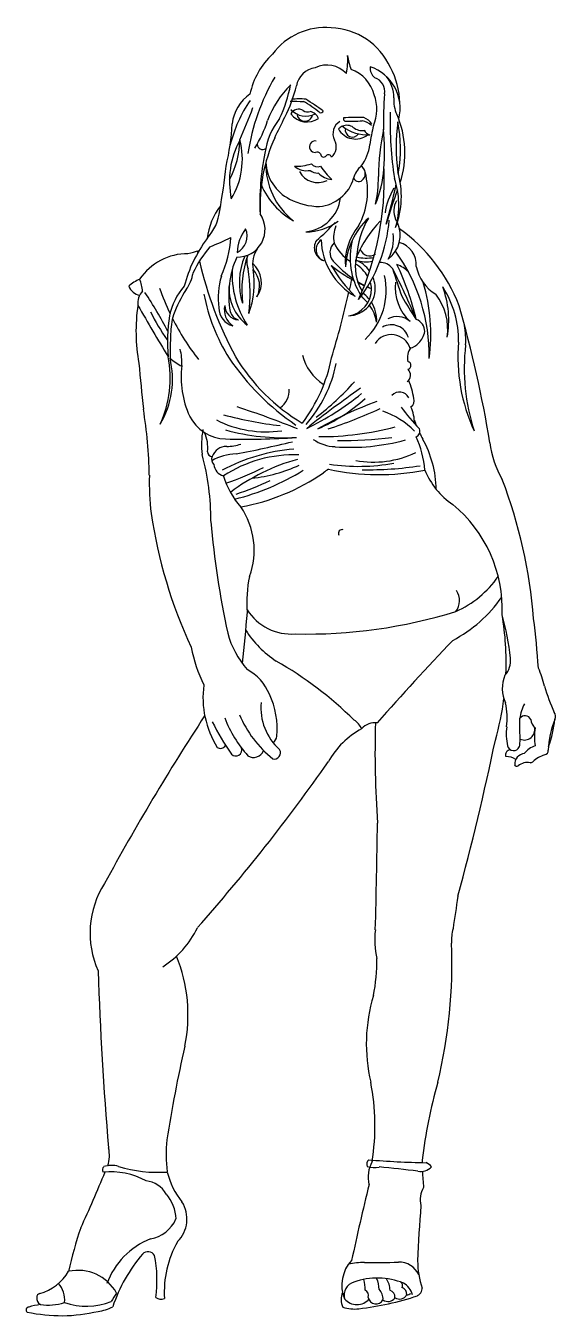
# Model space of a CAD drawing. Extents: x 3.08 to 3.78, y 0.95 to 2.67.
import ezdxf

# ---------------------------------------------------------------- set-up
doc = ezdxf.new("R2010")
doc.units = 0
doc.header["$MEASUREMENT"] = 0
doc.layers.add('MUEBLES', color=17, linetype='CONTINUOUS')
doc.layers.add('PERSONAS', color=21, linetype='CONTINUOUS')

# ---------------------------------------------------------------- blocks, each defined once
blk = doc.blocks.new('MBIQUINI')
at = {"layer": 'PERSONAS'}
for centre, radius, start, end in [((-0.0235, 1.6186), 0.088, 84.9134, 143.2111), ((-0.0192, 1.6157), 0.0907, 24.6581, 87.8226), ((-0.0231, 1.5962), 0.1033, 133.3779, 167.9922), ((-0.0214, 1.621), 0.0356, 42.8397, 115.9499), ((-0.0655, 1.6626), 0.0719, 346.2587, 5.2922), ((0.0805, 1.6782), 0.0749, 186.8754, 201.5486), ((0.0528, 1.6527), 0.0166, 174.0726, 231.7604), ((0.0176, 1.5989), 0.0586, 345.9163, 71.3306), ((-0.0222, 1.6057), 0.0979, 0.3698, 29.2482), ((0.1545, 1.4966), 0.2845, 149.6335, 171.4574), ((-0.0329, 1.6235), 0.0298, 97.998, 169.8478), ((-0.0051, 1.6052), 0.0482, 14.0706, 70.6413), ((0.0363, 1.6213), 0.0194, 350.3994, 71.1898), ((0.0215, 1.6125), 0.0465, 0.5226, 38.2918), ((0.021, 1.5376), 0.1297, 134.3935, 159.6762), ((-0.2641, 1.6691), 0.1981, 334.9744, 348.7026), ((-0.2497, 1.6748), 0.1931, 333.0458, 346.1956), ((0.0359, 1.5028), 0.1923, 146.2865, 165.7835), ((-0.0946, 1.5733), 0.0533, 123.646, 174.591), ((-0.0519, 2.333), 0.7248, 268.5478, 269.9265), ((-0.0572, 1.5239), 0.0876, 85.0172, 97.5431), ((-0.1576, 1.4321), 0.2049, 51.8887, 59.2371), ((-0.334, 1.1655), 0.5286, 54.4262, 57.4579), ((-0.0112, 1.5975), 0.0563, 337.2897, 20.1983), ((0.5068, 1.5821), 0.4528, 175.4397, 181.3937), ((0.1107, 1.609), 0.0429, 174.7279, 205.1229), ((-0.8776, 1.8794), 0.8073, 336.4421, 339.7369), ((-0.0077, 1.5253), 0.0975, 142.0309, 171.8555), ((-1.0472, 2.0468), 1.073, 332.9985, 334.6422), ((-0.0593, 1.5866), 0.0113, 55.8554, 154.0667), ((-0.0495, 1.6147), 0.0263, 220.8122, 298.0154), ((-0.0479, 1.6074), 0.0267, 216.4398, 304.8798), ((-0.0511, 1.5924), 0.0107, 184.9963, 346.7712), ((-0.0473, 1.6034), 0.00941, 233.0069, 291.452), ((-0.0468, 1.5796), 0.0153, 22.4438, 78.7988), ((-0.0296, 1.5962), 0.00327, 242.1435, 347.7127), ((0.0045, 1.5853), 0.004, 168.2998, 242.0902), ((0.0233, 1.0725), 0.5142, 89.4905, 92.5367), ((0.0188, 1.5642), 0.0242, 34.8773, 67.881), ((0.5912, 1.5837), 0.5284, 178.8974, 188.541), ((-0.0439, 1.5394), 0.1266, 341.8176, 24.0648), ((-0.4738, 1.5971), 0.3266, 346.6982, 356.7093), ((-0.2645, 1.6356), 0.1722, 328.5614, 342.1026), ((0.0056, 1.5651), 0.019, 120.564, 206.3837), ((0.0104, 1.5534), 0.0244, 117.7109, 132.198), ((0.0169, 1.584), 0.0261, 208.8854, 307.671), ((0.0052, 1.562), 0.0143, 53.1033, 115.1053), ((0.0334, 1.6199), 0.0565, 232.6638, 272.5287), ((0.011, 1.7211), 0.1395, 266.5733, 276.0874), ((0.0126, 1.5702), 0.0096, 168.3677, 326.2981), ((0.0252, 1.5871), 0.0178, 230.0902, 279.4401), ((0.0217, 1.5594), 0.0233, 45.0642, 79.8957), ((0.0403, 1.5771), 0.0143, 211.6936, 252.1211), ((0.219, 1.5286), 0.1844, 165.1711, 173.1231), ((0.3417, 1.5084), 0.2943, 167.7008, 180.0902), ((-0.2695, 1.5407), 0.325, 356.0218, 5.3699), ((0.3185, 1.5471), 0.2476, 172.2022, 187.6887), ((-0.1213, 1.5445), 0.1979, 351.1253, 10.5366), ((-0.037, 1.5018), 0.1145, 151.3723, 191.9014), ((-0.2539, 1.5591), 0.1164, 331.5992, 358.8215), ((-0.2357, 1.531), 0.1014, 328.6194, 14.6543), ((-0.1073, 1.5512), 0.00716, 181.7856, 306.9783), ((0.1116, 1.4685), 0.2223, 155.7856, 182.673), ((-0.0371, 1.5477), 0.00769, 80.2871, 272.443), ((-0.0275, 1.5474), 0.0185, 311.9645, 29.8301), ((-0.0228, 1.5575), 0.0591, 322.7209, 353.3442), ((0.2162, 1.4734), 0.3271, 168.4098, 182.673), ((-0.0344, 1.535), 0.00555, 35, 115.1769), ((-0.0257, 1.538), 0.00412, 176.6178, 322.3225), ((-0.0193, 1.5327), 0.00425, 12.6116, 139.3535), ((-0.9822, 1.611), 0.8311, 349.7196, 353.8476), ((-0.0455, 1.5293), 0.0575, 182.5278, 243.3617), ((-0.0073, 1.5244), 0.0957, 178.5868, 232.0433), ((-0.0621, 1.5813), 0.0597, 267.2942, 289.5071), ((-0.0486, 1.5407), 0.025, 229.3911, 281.0176), ((-0.0346, 1.5265), 0.0139, 228.5362, 274.6418), ((-0.0336, 1.532), 0.011, 219.4188, 289.3696), ((0.0882, 1.6059), 0.1451, 215.5189, 224.6551), ((0.0421, 1.4993), 0.0287, 128.5283, 166.6568), ((-0.337, 1.5042), 0.3921, 335.848, 2.0401), ((0.0182, 1.5118), 0.0116, 320.1644, 59.0451), ((-0.1074, 1.5319), 0.1627, 337.969, 355.1534), ((-0.0333, 1.5284), 0.0285, 209.326, 295.0959), ((-0.0129, 1.531), 0.0271, 222.2588, 265.3502), ((-0.0348, 1.5191), 0.0507, 308.5308, 344.9326), ((0.0211, 1.5089), 0.00757, 203.3274, 323.0007), ((-0.0659, 1.4891), 0.0987, 331.5656, 14.411), ((-0.1387, 1.5088), 0.1861, 348.2415, 359.7469), ((-0.0338, 1.4701), 0.1083, 343.8196, 18.8996), ((-0.0364, 1.4813), 0.1143, 338.7924, 16.6332), ((-0.618, 1.6421), 0.704, 349.3356, 349.5154), ((-0.0169, 1.5362), 0.1002, 203.2686, 240.5379), ((0.1359, 1.4496), 0.0802, 147.8922, 173.0525), ((-0.618, 1.6421), 0.704, 343.6803, 348.1539), ((0.6672, 1.2689), 0.6344, 159.5956, 163.9468), ((-0.0973, 1.4163), 0.0843, 141.5051, 173.9102), ((-0.0309, 1.5552), 0.0872, 242.4331, 269.8106), ((-0.0551, 1.4862), 0.0523, 276.0825, 352.5439), ((-0.0375, 1.5235), 0.0559, 276.47, 307.8487), ((0.0947, 1.4622), 0.0269, 150.0611, 204.1911), ((-0.2291, 1.4692), 0.0649, 317.4571, 354.2915), ((-0.1408, 1.4372), 0.0368, 268.3854, 34.6025), ((-0.0501, 1.5079), 0.0738, 270.4274, 306.3946), ((-0.1696, 1.5857), 0.2111, 309.4433, 318.863), ((0.1012, 1.381), 0.0982, 133.2726, 176.2861), ((0.1387, 1.3925), 0.1208, 150.1948, 176.0645), ((0.1594, 1.3419), 0.153, 135.864, 157.3527), ((-0.1364, 1.4654), 0.1987, 322.246, 355.4807), ((0.0363, 1.4297), 0.04, 26.5646, 32.3754), ((-0.1523, 1.4285), 0.0244, 296.6192, 23.6927), ((-0.0814, 1.4029), 0.0601, 143.9304, 176.3816), ((0.0269, 1.4273), 0.0394, 158.1041, 191.5251), ((0.0796, 1.3929), 0.0766, 140.049, 184.174), ((0.0363, 1.4297), 0.04, 307.0354, 25.0809), ((0.0097, 1.4252), 0.0577, 331.5943, 6.6324), ((-0.0552, 1.2551), 0.225, 20.9803, 54.5138), ((-0.0361, 1.3164), 0.1814, 143.1359, 165.5577), ((-0.0604, 1.3137), 0.1544, 139.3639, 154.8747), ((-0.2723, 1.6649), 0.2679, 290.6991, 297.2582), ((-0.3099, 1.4387), 0.1607, 336.6409, 355.715), ((-0.0202, 1.413), 0.0181, 147.6313, 251.9132), ((-0.0204, 1.4105), 0.0156, 124.2848, 249.985), ((0.0605, 1.4264), 0.0898, 181.9016, 240.5594), ((0.0003, 1.4065), 0.0177, 132.9126, 219.945), ((0.037, 1.4405), 0.0531, 203.4075, 238.6704), ((0.1019, 1.3993), 0.0925, 165.255, 212.1017), ((0.0667, 1.39), 0.0312, 356.0205, 74.2738), ((-0.2076, 1.3283), 0.0767, 89.4426, 146.1596), ((-0.2723, 1.6649), 0.2679, 284.1401, 287.4501), ((0.3036, 1.5088), 0.5079, 191.3884, 191.6772), ((0.3036, 1.5088), 0.5079, 192.917, 208.3397), ((-0.0289, 1.3502), 0.1236, 156.0116, 190.4543), ((-0.0475, 1.3663), 0.0908, 157.0442, 197.5796), ((0.0114, 1.3556), 0.1464, 161.0803, 186.5553), ((-0.102, 1.3945), 0.0265, 161.072, 201.2924), ((-0.0816, 1.3904), 0.039, 146.1201, 189.6168), ((0.0948, 1.4919), 0.145, 221.8517, 235.9034), ((0.075, 1.3865), 0.0586, 165.8872, 212.3971), ((-0.7082, 1.536), 0.7389, 348.929, 349.4526), ((0.0015, 1.3578), 0.0417, 35.4407, 67.6545), ((0.0307, 1.437), 0.0428, 251.8927, 281.9667), ((0.031, 1.4519), 0.0527, 255.9117, 280.8452), ((0.0356, 1.4158), 0.0136, 201.0089, 304.7053), ((-0.1239, 1.2688), 0.239, 359.2067, 35.7013), ((-0.2499, 1.3871), 0.0504, 323.5742, 350.988), ((-0.0254, 1.3771), 0.1225, 176.5348, 213.3641), ((-0.3175, 1.3522), 0.1936, 352.0463, 9.7189), ((-0.227, 1.365), 0.1087, 338.622, 10.0107), ((-0.1421, 1.3667), 0.0333, 324.67, 49.5713), ((-0.1421, 1.3622), 0.0309, 331.4427, 44.3677), ((0.1053, 1.537), 0.1908, 230.6299, 241.5227), ((0.1533, 1.4876), 0.1955, 210.1362, 225.5214), ((-0.0049, 1.3536), 0.0434, 29.066, 60.2194), ((0.0494, 1.3726), 0.0209, 37.2685, 91.5924), ((-0.5843, 1.0407), 0.7359, 22.0824, 27.9164), ((1.7619, 1.9421), 1.785, 198.1773, 199.4315), ((0.0556, 1.3481), 0.0455, 45.9904, 68.8386), ((-0.2512, 1.2361), 0.3582, 13.1024, 25.5303), ((0.1534, 1.3993), 0.0567, 191.6334, 238.6647), ((-0.2462, 1.3166), 0.06, 114.7169, 131.3802), ((-0.2665, 1.3696), 0.0209, 202.3856, 256.3616), ((-0.3078, 1.3541), 0.0402, 1.2147, 24.9152), ((-0.1446, 1.3034), 0.089, 139.043, 167.6746), ((-0.0645, 1.3456), 0.1021, 163.2643, 187.2168), ((-0.0916, 1.3582), 0.0604, 173.7715, 233.3103), ((0.0063, 1.3589), 0.0368, 271.46, 6.479), ((-0.7082, 1.536), 0.7389, 345.9248, 347.0624), ((-0.7082, 1.536), 0.7389, 347.2194, 347.3542), ((0.0948, 1.4919), 0.145, 238.693, 242.8667), ((0.1053, 1.537), 0.1908, 243.4532, 246.2506), ((-0.0318, 1.356), 0.0895, 313.2179, 12.9842), ((0.1053, 1.537), 0.1908, 247.5461, 249.4142), ((0.0948, 1.4919), 0.145, 244.5989, 247.0399), ((-0.0049, 1.3536), 0.0434, 6.2984, 18.2138), ((0.0015, 1.3578), 0.0417, 7.1666, 22.7286), ((0.1298, 1.3593), 0.0601, 172.5743, 228.0428), ((-0.1212, 1.2976), 0.2384, 352.2521, 16.8217), ((0.0148, 1.3164), 0.1263, 349.5849, 20.5463), ((-0.2502, 1.339), 0.0236, 137.3719, 187.1457), ((-0.6599, 1.0844), 0.4783, 26.9934, 34.1951), ((0.0652, 1.4663), 0.3279, 199.0765, 205.4794), ((-0.0542, 1.2584), 0.184, 147.5241, 159.2954), ((0.056, 1.3968), 0.2458, 190.6953, 212.2473), ((-1.261, 1.6416), 1.3011, 343.222, 347.2114), ((0.0015, 1.3583), 0.0367, 278.919, 0.15), ((0.1019, 1.3993), 0.0925, 213.1493, 214.6989), ((-0.0069, 1.3056), 0.0524, 40.3319, 51.4423), ((0.075, 1.3865), 0.0586, 215.2662, 217.8196), ((0.0011, 1.3165), 0.0439, 38.8108, 50.9771), ((0.3856, 1.5163), 0.3499, 208.6952, 214.6421), ((0.0639, 1.3044), 0.0759, 351.8316, 37.7341), ((0.0246, 1.2895), 0.1296, 358.9974, 32.8665), ((-0.0388, 1.3013), 0.2374, 171.5784, 190.2679), ((1.8147, 2.5215), 2.4013, 209.5823, 211.4743), ((-0.0472, 1.4263), 0.2315, 205.2214, 216.007), ((-0.1411, 1.3329), 0.0247, 180.2228, 256.2829), ((-0.1325, 1.3303), 0.0259, 167.3501, 236.027), ((-0.1382, 1.3362), 0.0195, 180.7931, 265.8499), ((-0.135, 1.3322), 0.0161, 195.8665, 253.0857), ((-0.0069, 1.3056), 0.0524, 8.8545, 36.0235), ((0.0011, 1.3165), 0.0439, 356.3403, 32.7257), ((-1.4526, 0.8769), 1.6717, 9.5034, 15.9274), ((-0.0003, 1.2871), 0.2339, 171.3446, 184.7632), ((-0.108, 1.2928), 0.1222, 165.4694, 177.6167), ((0.0652, 1.4663), 0.3279, 206.7943, 218.1399), ((0.0646, 1.2866), 0.0236, 16.6696, 120.1944), ((0.0723, 1.2956), 0.0256, 47.7058, 119.1484), ((0.0916, 1.3008), 0.0176, 0.845, 69.6086), ((0.041, 1.2899), 0.1228, 356.9272, 9.0315), ((0.5393, 1.266), 0.77, 177.622, 180.0298), ((0.0646, 1.2708), 0.0263, 17.588, 146.1229), ((0.0807, 1.3066), 0.029, 313.9927, 349.0417), ((-0.2787, 1.26), 0.0638, 356.1023, 16.1457), ((0.109, 1.2663), 0.023, 143.9315, 193.1317), ((0.0802, 1.3063), 0.0291, 289.1055, 315.2379), ((0.3872, 1.2674), 0.2339, 175.1383, 204.9883), ((0.4304, 1.2524), 0.2686, 173.3848, 198.1798), ((4.2514, 1.6801), 4.5434, 185.3183, 186.0938), ((-0.3774, 1.2389), 0.1469, 335.2681, 11.2935), ((-0.346, 1.2378), 0.1185, 329.3987, 13.5477), ((-0.1659, 1.3451), 0.1027, 230.8239, 241.3679), ((0.1228, 1.4515), 0.3317, 214.0912, 235.9887), ((0.0785, 1.402), 0.2595, 211.1736, 239.229), ((0.0106, 1.2868), 0.067, 194.6968, 236.4542), ((-0.2208, 1.3058), 0.2093, 322.733, 349.0445), ((-0.1801, 1.2927), 0.1744, 318.6155, 348.6957), ((0.0853, 1.256), 0.00533, 286.1357, 75.6707), ((-0.0918, 1.2402), 0.1242, 172.8291, 204.5571), ((0.0789, 1.2429), 0.0112, 308.0952, 45.0004), ((-0.0993, 1.2222), 0.0274, 304.5911, 4.5715), ((1.0337, -0.2034), 1.7501, 125.2681, 128.1934), ((-0.2368, 1.4564), 0.3361, 306.7295, 318.6097), ((-0.0208, 1.1926), 0.1169, 9.603, 21.8047), ((-0.2054, 1.5008), 0.3643, 295.5261, 309.1844), ((-0.1214, 1.3769), 0.2235, 293.1607, 312.4566), ((0.2424, 0.6801), 0.5635, 110.4649, 119.3177), ((0.0754, 1.207), 0.0136, 25.6264, 138.1357), ((0.0861, 1.2087), 0.00909, 299.7053, 22.24), ((-0.881, 1.0981), 0.6227, 1.047, 9.2049), ((-0.1549, 1.2138), 0.0559, 206.8517, 268.2149), ((-0.0249, 1.6884), 0.516, 254.9059, 263.4429), ((-0.4642, 0.1856), 1.0651, 67.7309, 72.3542), ((-0.1786, 1.6804), 0.5331, 287.3155, 295.322), ((0.0197, 1.0946), 0.1057, 44.1095, 71.571), ((0.3385, 1.3946), 0.3253, 216.6526, 223.3411), ((0.0451, 1.1793), 0.0503, 358.9542, 25.2784), ((-0.1026, 1.3136), 0.1462, 243.0134, 278.2017), ((-0.0311, 1.5595), 0.3985, 269.868, 284.6315), ((0.227, 1.2255), 0.1383, 197.9171, 201.2276), ((0.0948, 1.1681), 0.00776, 291.9863, 24.168), ((-0.086, 1.1509), 0.1028, 169.0945, 187.7423), ((-0.2256, 1.1469), 0.0452, 352.3033, 25.9343), ((-0.0781, 1.4608), 0.3013, 254.8611, 273.0308), ((-0.1308, 2.1856), 1.028, 268.5622, 273.8305), ((-0.4668, 2.8242), 1.7171, 280.881, 283.4445), ((-0.009, 1.2008), 0.0531, 234.8387, 268.3393), ((0.0101, 1.4246), 0.2778, 265.7552, 285.2593), ((0.0028, 1.6341), 0.4782, 268.8091, 277.4836), ((-0.0299, 1.1041), 0.1397, 5.099, 24.011), ((0.227, 1.2255), 0.1383, 205.5584, 209.2524), ((-0.0196, 1.0878), 0.1441, 1.1768, 29.1218), ((-0.5016, 1.0518), 0.3252, 359.3475, 15.2025), ((-0.1736, 1.1412), 0.00711, 183.4775, 262.1323), ((-0.1394, 1.0642), 0.0739, 92.4862, 118.8685), ((-0.1555, 1.1279), 0.0201, 89.0163, 160.9787), ((-0.0418, 0.8876), 0.258, 95.261, 117.6156), ((-0.1555, 1.2084), 0.0605, 270.3121, 288.6732), ((0.0405, 1.2593), 0.1323, 259.7848, 295.3836), ((0.3221, 1.1679), 0.1269, 186.774, 210.2311), ((-0.1662, 1.1308), 0.00908, 156.3234, 228.5021), ((-0.1547, 1.1255), 0.0176, 184.9466, 254.177), ((-0.0659, 0.9669), 0.1698, 87.646, 123.447), ((-0.2556, 1.4078), 0.3243, 287.8523, 297.4737), ((0.0083, 0.8777), 0.2622, 105.3004, 127.1783), ((-0.1444, 1.3099), 0.2057, 276.3694, 294.75), ((0.0208, 1.39), 0.2686, 261.6924, 280.0954), ((0.0321, 1.5825), 0.4657, 269.2094, 278.7383), ((0.0937, 1.1008), 0.3522, 178.5757, 186.9036), ((-0.055, 1.14), 0.1091, 196.7798, 221.8778), ((-0.2175, 1.3789), 0.3099, 283.624, 302.0442), ((-0.2858, 1.5089), 0.448, 288.6689, 294.8788), ((-0.1876, 1.3479), 0.2853, 280.3719, 304.4929), ((0.2747, 0.7057), 0.5061, 125.5156, 126.4633), ((0.0477, 1.4189), 0.3086, 257.477, 281.512), ((0.2043, 1.1554), 0.1027, 202.2671, 235.793), ((-0.4164, 0.8646), 0.6729, 4.5808, 20.8396), ((0.0316, 0.9307), 0.181, 357.6776, 50.5662), ((0.3943, 1.1557), 0.6575, 188.5089, 204.7695), ((-0.2212, 1.0096), 0.1027, 340.1143, 34.143), ((1.0738, 1.1621), 1.2555, 185.2126, 192.1004), ((-0.0012, 1.0322), 0.00482, 72.197, 210.4055), ((0.0364, 0.9406), 0.1647, 168.0508, 184.7665), ((0.095, 1.0528), 0.1368, 294.0139, 325.0866), ((0.1323, 0.9422), 0.0233, 322.0354, 35.418), ((-0.0692, 0.9669), 0.0692, 211.9818, 274.628), ((0.0569, 1.057), 0.1902, 298.129, 324.5577), ((4.6219, 0.4221), 4.7763, 173.9338, 174.7556), ((-0.0491, 1.5765), 0.6788, 268.774, 287.1185), ((-0.1663, 0.8599), 0.384, 357.6986, 9.5204), ((-0.0796, 0.8381), 0.3042, 5.1933, 16.2907), ((-1.1001, 0.7522), 1.3646, 4.2061, 6.9928), ((-0.039, 0.9292), 0.1187, 194.795, 221.5439), ((-0.0083, 0.9827), 0.1455, 213.1476, 236.3009), ((-0.0126, 0.9159), 0.1933, 190.6142, 206.4422), ((2.3953, -1.2743), 3.1205, 136.1074, 138.844), ((-0.3325, 0.4323), 0.4935, 45.2682, 60.4393), ((0.1961, 0.8619), 0.0275, 316.3887, 7.6802), ((-0.1612, 0.7906), 0.0686, 23.0324, 60.8604), ((0.1388, 0.7987), 0.1333, 12.8879, 23.7081), ((-0.0608, 0.813), 0.126, 172.3655, 211.8064), ((0.2582, 0.8254), 0.0456, 157.4886, 205.3893), ((0.5773, 0.9216), 0.3223, 196.8077, 203.485), ((-0.1946, 0.7717), 0.1068, 354.4693, 25.3871), ((-0.1663, 0.8599), 0.384, 344.3341, 352.7915), ((-0.0346, 0.7996), 0.075, 174.7096, 228.2984), ((0.1182, 0.7854), 0.1008, 353.5831, 11.6958), ((0.2912, 0.779), 0.0555, 152.4834, 173.4903), ((0.2761, 0.7879), 0.00771, 328.8512, 43.7851), ((2.5264, -0.9823), 3.2382, 146.8443, 151.4542), ((0.137, 0.9358), 0.3479, 206.4682, 214.7262), ((-0.0074, 0.8434), 0.161, 200.9072, 222.1176), ((0.0021, 0.8499), 0.1525, 203.0924, 231.0452), ((0.0031, 0.7627), 0.0234, 21.4649, 59.9219), ((0.0436, 0.754), 0.0255, 84.8972, 137.3162), ((1.3387, 0.7391), 1.296, 178.2136, 184.1354), ((-0.1497, 0.7813), 0.3857, 358.0235, 0.5993), ((0.2428, 0.7804), 0.00843, 23.4822, 143.8549), ((0.265, 0.7842), 0.0144, 182.0426, 233.8777), ((0.4046, 0.7363), 0.1309, 158.6753, 177.0325), ((0.1414, 0.7981), 0.142, 339.3148, 354.2383), ((-0.1053, 0.7647), 0.0174, 315.3795, 348.9053), ((0.0789, 0.6722), 0.1129, 118.6067, 150.6273), ((0.2883, 0.7647), 0.0705, 172.2734, 193.1981), ((0.1766, 0.7589), 0.0599, 348.6172, 8.6979), ((0.242, 0.7703), 0.0139, 246.7003, 12.7897), ((0.3359, 0.7603), 0.0804, 171.178, 188.3694), ((-0.1636, 0.753), 0.00772, 235.9584, 329.7581), ((-0.1431, 0.7431), 0.00798, 223.661, 20.3971), ((-0.1193, 0.7474), 0.0142, 237.9175, 338.9451), ((-0.0917, 0.7393), 0.00835, 255.2395, 30.9441), ((-3.4697, 1.5282), 3.7533, 344.8605, 348.1312), ((0.2234, 0.7368), 0.00644, 88.2729, 202.3242), ((0.2277, 0.7505), 0.00829, 192.9897, 336.3829), ((0.2653, 0.7207), 0.0293, 107.6832, 142.2427), ((0.2682, 0.7423), 0.00576, 277.3991, 7.0144), ((-2.0334, 2.138), 2.4587, 318.4162, 324.9947), ((0.2174, 0.7108), 0.0236, 55.8661, 89.7687), ((0.244, 0.7238), 0.0149, 97.2423, 182.1964), ((0.2462, 0.7068), 0.0196, 79.9394, 128.9077), ((0.2494, 0.7322), 0.0061, 271.8357, 309.8203), ((0.283, 0.6945), 0.0444, 108.415, 131.9572), ((0.2319, 0.7245), 0.0031, 203.5915, 307.713), ((-8.5954, 0.7475), 8.642, 358.38073, 359.32437), ((-0.2148, 0.4989), 0.1227, 147.3529, 204.2798), ((1.3001, 0.3531), 1.1631, 170.3571, 172.5051), ((-0.3059, 0.5589), 0.1235, 301.9243, 334.6659), ((0.1592, 0.49), 0.1168, 173.4393, 192.4265), ((0.2119, 0.4876), 0.0673, 165.1676, 181.7823), ((-0.5358, 0.4584), 0.6811, 346.539, 2.2784), ((-0.4153, 0.3899), 0.2085, 348.4014, 22.079), ((4.5082, 0.6107), 4.8376, 181.921, 184.724), ((-0.1817, 0.4609), 0.2269, 348.4522, 0.9826), ((0.2531, 0.3511), 0.222, 163.1296, 193.296), ((1.7456, -0.0936), 2.0059, 167.2828, 170.9165), ((-0.2512, 0.2421), 0.2939, 350.5783, 11.3584), ((0.7188, 0.128), 0.6167, 163.8151, 173.6798), ((-0.3531, 0.2022), 0.0415, 340.8481, 14.055), ((-0.0196, 0.205), 0.2164, 175.2046, 186.5515), ((0.0381, 0.191), 0.00657, 124.7081, 210.9032), ((0.078, 0.1733), 0.0444, 152.145, 192.7698), ((0.1464, 1.7005), 1.5083, 265.7376, 268.6466), ((0.4524, 0.1947), 0.3466, 179.8112, 180.3238), ((0.1031, 0.175), 0.0193, 38.8257, 66.4726), ((-2.1781, 0.9476), 2.0128, 335.275, 337.593), ((-0.316, 0.1833), 0.00514, 128.0238, 217.3756), ((-0.3111, 0.0774), 0.1032, 61.9574, 94.9964), ((-0.3088, 0.1548), 0.0342, 74.2599, 107.7096), ((-0.2471, 0.3588), 0.179, 252.9717, 274.0314), ((-0.1332, 0.2051), 0.1043, 193.7874, 218.4242), ((0.0417, 0.2187), 0.0325, 253.4029, 281.654), ((-0.1492, -1.8643), 2.0607, 83.0578, 84.5014), ((0.1034, 0.2019), 0.0209, 260.2551, 314.718), ((0.4524, 0.1947), 0.3466, 182.2393, 185.8009), ((-0.2665, 0.1333), 0.0354, 29.7464, 83.7063), ((3.5733, -0.7023), 3.6429, 166.2521, 167.8851), ((0.1351, 0.1433), 0.032, 149.1986, 194.0076), ((-0.2765, 0.1158), 0.0538, 2.0128, 40.7054), ((-0.2507, 0.1175), 0.0425, 314.8395, 32.5723), ((1.3531, 0.0231), 1.2541, 174.8586, 178.2294), ((0.1597, -0.0683), 0.5385, 161.1455, 167.5613), ((-0.265, 0.1363), 0.0461, 280.2396, 336.1739), ((-0.219, -0.0044), 0.1026, 111.6085, 159.4914), ((-0.1035, 0.0203), 0.135, 150.2541, 183.6993), ((-0.1051, -0.0678), 0.2134, 139.4812, 161.3119), ((-0.2601, 0.064), 0.00996, 29.7799, 136.4851), ((-0.4117, 0.0366), 0.1635, 351.6881, 11.4008), ((0.0463, 0.0293), 0.0479, 136.5821, 202.3502), ((0.0286, -0.0391), 0.0987, 89.9923, 102.4384), ((0.0448, 0.795), 0.7356, 268.7403, 272.2782), ((0.0748, 0.0307), 0.0293, 25.645, 91.5763), ((0.2123, 0.0623), 0.1127, 180.2115, 199.1258), ((-0.422, 0.0805), 0.0648, 285.6832, 329.656), ((-0.3537, -0.0101), 0.0592, 29.1605, 102.1007), ((0.0459, -0.0569), 0.0956, 68.5532, 109.0981), ((-0.0376, 0.021), 0.0674, 1.5023, 13.7091), ((0.0212, 0.0252), 0.0269, 356.8501, 29.3588), ((0.0336, 0.0218), 0.0292, 1.2711, 33.4307), ((-0.4037, 0.0132), 0.00494, 99.6654, 183.4016), ((-0.406, 0.0093), 0.0347, 355.0273, 40.0428), ((-0.2546, -0.0195), 0.0609, 141.1965, 153.8519), ((0.0206, 0.0105), 0.0232, 156.6655, 207.0469), ((0.02, 0.0156), 0.0186, 106.826, 194.1137), ((0.0254, 0.0154), 0.00861, 344.2769, 59.2756), ((0.0368, 0.0116), 0.0166, 353.5587, 47.1439), ((0.0593, 0.013), 0.0101, 357.4873, 70.3113), ((0.0734, 0.0284), 0.00621, 336.942, 55.8303), ((0.0764, 0.0177), 0.0087, 350.8223, 72.1208), ((0.0678, 0.0096), 0.026, 15.4303, 59.9483), ((0.0838, 0.0292), 0.0129, 275.1153, 302.4296), ((0.0948, 0.0253), 0.011, 295.0664, 15.0499), ((-0.4192, -0.0036), 0.00362, 90.9766, 235.2708), ((-0.3749, -0.1686), 0.1745, 99.5418, 104.7507), ((-0.3995, 0.0116), 0.00923, 171.698, 242.0681), ((-0.3937, 0.0731), 0.0705, 261.7376, 288.3482), ((-0.3419, 0.0911), 0.0899, 250.7535, 291.3023), ((-0.3349, 0.0539), 0.0601, 277.7359, 297.4397), ((-0.2428, 0.0231), 0.0124, 235.0868, 291.6689), ((0.0149, 0.043), 0.0455, 250.8992, 278.0033), ((0.0186, 0.0251), 0.0217, 220.1013, 319.462), ((-0.0194, 0.3668), 0.3711, 276.2894, 288.6903), ((0.0441, 0.0148), 0.0106, 189.8639, 330.9114), ((0.06, 0.019), 0.0115, 234.344, 325.5372), ((0.0754, 0.0218), 0.011, 237.0851, 330.16), ((-0.376, 0.2003), 0.2117, 257.6384, 283.426)]:
    blk.add_arc(centre, radius, start, end, dxfattribs=at)

msp = doc.modelspace()

# ---------------------------------------------------------------- block references
at = {"layer": 'MUEBLES'}
msp.add_blockref('MBIQUINI', (3.4998, 0.9632), dxfattribs=at)

doc.saveas('drawing.dxf')
